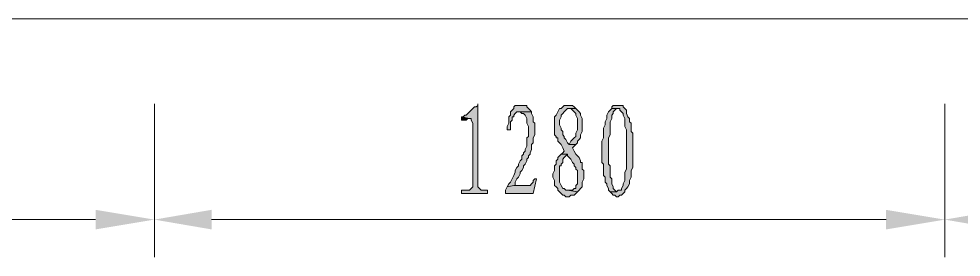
# Model space of a CAD drawing. Header units: millimetres. Extents: x 24 to 410, y 10 to 282.
# Drawn here: x 152.19 to 176.61, y 172.13 to 178.31 of the extents above; entities that cross this region are included whole.
import ezdxf

# ---------------------------------------------------------------- set-up
doc = ezdxf.new("R2010")
doc.units = ezdxf.units.MM

msp = doc.modelspace()

# ---------------------------------------------------------------- hatches: boundary and pattern name
h = msp.add_hatch(color=256)
h.dxf.hatch_style = 2
h.paths.add_polyline_path([(164.084, 176.106667), (164.084, 176.064333), (164.041667, 176.022), (163.999333, 176.022), (163.957, 175.979667), (163.914667, 175.937333), (163.872333, 175.895), (163.83, 175.852667), (163.787667, 175.810333), (163.745333, 175.810333), (163.703, 175.768), (163.660667, 175.768), (163.872333, 175.725667), (163.914667, 175.725667), (163.914667, 175.683333), (163.957, 175.598667), (163.957, 173.947667), (163.914667, 173.905333), (163.872333, 173.863), (163.660667, 173.863), (163.660667, 173.778333), (164.338, 173.778333), (164.338, 173.863), (164.168667, 173.863), (164.126333, 173.905333), (164.084, 173.947667)])
h = msp.add_hatch(color=256)
h.dxf.hatch_style = 2
h.paths.add_polyline_path([(165.227, 176.064333), (165.057667, 176.064333), (165.015333, 176.022), (165.015333, 175.979667), (164.973, 175.937333), (164.930667, 175.895), (164.930667, 175.810333), (164.888333, 175.768), (164.888333, 175.598667), (164.846, 175.514), (164.846, 175.429333), (164.930667, 175.429333), (164.930667, 175.641), (164.973, 175.683333), (164.973, 175.768), (165.015333, 175.768), (165.015333, 175.810333), (165.057667, 175.852667), (165.1, 175.895), (165.184667, 175.895), (165.481, 175.895), (165.438667, 175.937333), (165.396333, 175.979667), (165.354, 176.022), (165.354, 176.064333), (165.311667, 176.064333)])
h = msp.add_hatch(color=256)
h.dxf.hatch_style = 2
h.paths.add_polyline_path([(165.481, 175.895), (165.184667, 175.895), (165.227, 175.852667), (165.269333, 175.852667), (165.311667, 175.810333), (165.354, 175.725667), (165.354, 175.598667), (165.396333, 175.514), (165.396333, 175.26), (165.354, 175.217667), (165.354, 175.006), (165.311667, 174.921333), (165.311667, 174.879), (165.269333, 174.836667), (165.269333, 174.794333), (165.227, 174.752), (165.227, 174.709667), (165.227, 174.667333), (165.184667, 174.625), (165.142333, 174.540333), (165.142333, 174.498), (165.1, 174.455667), (165.057667, 174.371), (165.057667, 174.328667), (165.015333, 174.244), (164.973, 174.159333), (164.930667, 174.074667), (164.888333, 174.032333), (164.846, 173.947667), (165.015333, 173.99), (165.057667, 173.99), (165.057667, 174.074667), (165.1, 174.159333), (165.142333, 174.201667), (165.184667, 174.286333), (165.184667, 174.328667), (165.227, 174.371), (165.269333, 174.455667), (165.269333, 174.498), (165.311667, 174.540333), (165.354, 174.625), (165.354, 174.667333), (165.396333, 174.709667), (165.396333, 174.752), (165.438667, 174.794333), (165.438667, 174.836667), (165.481, 174.921333), (165.481, 175.048333), (165.523333, 175.090667), (165.523333, 175.217667), (165.565667, 175.302333), (165.565667, 175.598667), (165.523333, 175.641), (165.523333, 175.768), (165.481, 175.852667)])
h = msp.add_hatch(color=256)
h.dxf.hatch_style = 2
h.paths.add_polyline_path([(166.454667, 176.064333), (166.327667, 176.064333), (166.285333, 176.022), (166.243, 175.979667), (166.200667, 175.979667), (166.158333, 175.895), (166.116, 175.810333), (166.073667, 175.768), (166.073667, 175.302333), (166.116, 175.26), (166.116, 175.217667), (166.158333, 175.217667), (166.158333, 175.133), (166.200667, 175.090667), (166.243, 175.048333), (166.285333, 174.963667), (166.327667, 174.879), (166.285333, 174.836667), (166.243, 174.794333), (166.412333, 174.794333), (166.412333, 174.752), (166.454667, 174.709667), (166.497, 174.667333), (166.539333, 174.582667), (166.581667, 174.540333), (166.581667, 174.498), (166.624, 174.455667), (166.624, 174.413333), (166.666333, 174.371), (166.666333, 174.032333), (166.624, 173.99), (166.624, 173.905333), (166.581667, 173.905333), (166.539333, 173.863), (166.412333, 173.863), (166.666333, 173.820667), (166.708667, 173.863), (166.751, 173.905333), (166.793333, 173.947667), (166.793333, 174.074667), (166.835667, 174.159333), (166.835667, 174.371), (166.793333, 174.413333), (166.793333, 174.582667), (166.751, 174.582667), (166.751, 174.625), (166.708667, 174.709667), (166.666333, 174.752), (166.624, 174.794333), (166.581667, 174.879), (166.539333, 174.963667), (166.581667, 175.006), (166.624, 175.048333), (166.454667, 175.048333), (166.412333, 175.090667), (166.37, 175.175333), (166.327667, 175.217667), (166.327667, 175.26), (166.285333, 175.302333), (166.285333, 175.387), (166.243, 175.429333), (166.243, 175.471667), (166.200667, 175.556333), (166.200667, 175.683333), (166.243, 175.768), (166.243, 175.810333), (166.285333, 175.852667), (166.327667, 175.895), (166.37, 175.937333), (166.412333, 175.979667), (166.624, 175.979667), (166.581667, 176.022), (166.539333, 176.064333)])
h = msp.add_hatch(color=256)
h.dxf.hatch_style = 2
h.paths.add_polyline_path([(166.624, 175.979667), (166.454667, 175.979667), (166.497, 175.979667), (166.539333, 175.937333), (166.581667, 175.895), (166.624, 175.852667), (166.624, 175.810333), (166.666333, 175.725667), (166.666333, 175.429333), (166.624, 175.344667), (166.624, 175.26), (166.581667, 175.217667), (166.539333, 175.175333), (166.497, 175.133), (166.454667, 175.048333), (166.624, 175.048333), (166.666333, 175.090667), (166.666333, 175.133), (166.708667, 175.175333), (166.751, 175.217667), (166.751, 175.26), (166.751, 175.302333), (166.793333, 175.387), (166.793333, 175.725667), (166.751, 175.810333), (166.751, 175.852667), (166.708667, 175.895), (166.666333, 175.937333)])
h = msp.add_hatch(color=256)
h.dxf.hatch_style = 2
h.paths.add_polyline_path([(167.555333, 175.979667), (167.513, 175.937333), (167.470667, 175.895), (167.428333, 175.810333), (167.428333, 175.725667), (167.386, 175.641), (167.386, 175.556333), (167.343667, 175.471667), (167.343667, 175.217667), (167.301333, 175.133), (167.301333, 174.582667), (167.343667, 174.540333), (167.343667, 174.328667), (167.343667, 174.244), (167.386, 174.201667), (167.386, 174.074667), (167.428333, 174.032333), (167.428333, 173.99), (167.470667, 173.905333), (167.470667, 173.863), (167.513, 173.820667), (167.682333, 173.820667), (167.64, 173.863), (167.597667, 173.905333), (167.597667, 173.947667), (167.555333, 174.032333), (167.555333, 174.159333), (167.513, 174.201667), (167.513, 174.498), (167.470667, 174.540333), (167.470667, 175.217667), (167.513, 175.302333), (167.513, 175.641), (167.555333, 175.725667), (167.555333, 175.810333), (167.597667, 175.852667), (167.597667, 175.895), (167.64, 175.937333), (167.682333, 175.979667), (167.724667, 175.979667)])
h = msp.add_hatch(color=256)
h.dxf.hatch_style = 2
h.paths.add_polyline_path([(167.724667, 176.064333), (167.597667, 176.064333), (167.555333, 176.022), (167.555333, 175.979667), (167.724667, 175.979667), (167.767, 175.979667), (167.767, 175.937333), (167.809333, 175.895), (167.851667, 175.852667), (167.851667, 175.810333), (167.894, 175.725667), (167.894, 175.514), (167.936333, 175.429333), (167.936333, 174.879), (167.936333, 174.413333), (167.894, 174.328667), (167.894, 174.117), (167.851667, 174.032333), (167.851667, 173.99), (167.809333, 173.905333), (167.809333, 173.863), (167.767, 173.863), (167.724667, 173.863), (167.682333, 173.820667), (167.513, 173.820667), (167.555333, 173.778333), (167.597667, 173.736), (167.64, 173.736), (167.682333, 173.693667), (167.724667, 173.693667), (167.767, 173.736), (167.809333, 173.736), (167.851667, 173.778333), (167.894, 173.820667), (167.894, 173.863), (167.936333, 173.905333), (167.978667, 173.947667), (168.021, 174.032333), (168.021, 174.117), (168.063333, 174.201667), (168.063333, 174.371), (168.105667, 174.455667), (168.105667, 175.344667), (168.063333, 175.387), (168.063333, 175.598667), (168.021, 175.641), (168.021, 175.725667), (167.978667, 175.768), (167.936333, 175.852667), (167.936333, 175.937333), (167.894, 175.979667), (167.851667, 176.022), (167.851667, 176.064333), (167.809333, 176.064333)])
h = msp.add_hatch(color=256)
h.dxf.hatch_style = 2
h.paths.add_polyline_path([(163.660667, 175.768), (163.660667, 175.683333), (163.703, 175.683333), (163.787667, 175.683333), (163.83, 175.725667), (163.872333, 175.725667)])
h = msp.add_hatch(color=256)
h.dxf.hatch_style = 2
h.paths.add_polyline_path([(166.243, 174.794333), (166.200667, 174.752), (166.158333, 174.709667), (166.158333, 174.667333), (166.116, 174.625), (166.116, 174.540333), (166.073667, 174.498), (166.073667, 174.371), (166.031333, 174.286333), (166.031333, 174.201667), (166.073667, 174.117), (166.073667, 173.99), (166.116, 173.947667), (166.158333, 173.905333), (166.158333, 173.863), (166.200667, 173.820667), (166.243, 173.778333), (166.285333, 173.736), (166.327667, 173.736), (166.37, 173.693667), (166.454667, 173.693667), (166.497, 173.736), (166.581667, 173.736), (166.624, 173.778333), (166.666333, 173.820667), (166.412333, 173.863), (166.37, 173.863), (166.327667, 173.905333), (166.285333, 173.905333), (166.243, 173.99), (166.200667, 174.074667), (166.200667, 174.498), (166.243, 174.498), (166.243, 174.540333), (166.285333, 174.582667), (166.285333, 174.667333), (166.327667, 174.709667), (166.412333, 174.794333)])
h = msp.add_hatch(color=256)
h.dxf.hatch_style = 2
h.paths.add_polyline_path([(165.608, 174.159333), (165.565667, 174.159333), (165.523333, 174.117), (165.523333, 174.074667), (165.481, 174.032333), (165.438667, 173.99), (165.015333, 173.99), (164.846, 173.947667), (164.803667, 173.863), (164.803667, 173.778333), (165.523333, 173.778333)])
h = msp.add_hatch(color=256)
h.dxf.hatch_style = 2
h.paths.add_polyline_path([(154.178, 173.355), (154.178, 172.847), (155.702, 173.101)])
h = msp.add_hatch(color=256)
h.dxf.hatch_style = 2
h.paths.add_polyline_path([(157.183667, 173.355), (157.183667, 172.847), (155.702, 173.101)])
h = msp.add_hatch(color=256)
h.dxf.hatch_style = 2
h.paths.add_polyline_path([(174.667333, 173.355), (174.667333, 172.847), (176.191333, 173.101)])
h = msp.add_hatch(color=256)
h.dxf.hatch_style = 2
h.paths.add_polyline_path([(177.673, 173.355), (177.673, 172.847), (176.191333, 173.101)])

# ---------------------------------------------------------------- linework, layer by layer
at = {"lineweight": 0}
for points in [[(242.358333, 178.308), (146.939, 178.308)], [(155.702, 176.106667), (155.702, 172.127333)], [(155.702, 176.106667), (155.702, 172.127333)], [(176.191333, 176.106667), (176.191333, 172.127333)], [(176.191333, 176.106667), (176.191333, 172.127333)], [(154.178, 173.101), (104.394, 173.101)], [(174.667333, 173.101), (157.183667, 173.101)]]:
    msp.add_lwpolyline(points, dxfattribs=at)
for points in [[(164.084, 176.106667), (164.084, 176.064333), (164.041667, 176.022), (163.999333, 176.022), (163.957, 175.979667), (163.914667, 175.937333), (163.872333, 175.895), (163.83, 175.852667), (163.787667, 175.810333), (163.745333, 175.810333), (163.703, 175.768), (163.660667, 175.768), (163.872333, 175.725667), (163.914667, 175.725667), (163.914667, 175.683333), (163.957, 175.598667), (163.957, 173.947667), (163.914667, 173.905333), (163.872333, 173.863), (163.660667, 173.863), (163.660667, 173.778333), (164.338, 173.778333), (164.338, 173.863), (164.168667, 173.863), (164.126333, 173.905333), (164.084, 173.947667)], [(165.227, 176.064333), (165.057667, 176.064333), (165.015333, 176.022), (165.015333, 175.979667), (164.973, 175.937333), (164.930667, 175.895), (164.930667, 175.810333), (164.888333, 175.768), (164.888333, 175.598667), (164.846, 175.514), (164.846, 175.429333), (164.930667, 175.429333), (164.930667, 175.641), (164.973, 175.683333), (164.973, 175.768), (165.015333, 175.768), (165.015333, 175.810333), (165.057667, 175.852667), (165.1, 175.895), (165.184667, 175.895), (165.481, 175.895), (165.438667, 175.937333), (165.396333, 175.979667), (165.354, 176.022), (165.354, 176.064333), (165.311667, 176.064333)], [(165.481, 175.895), (165.184667, 175.895), (165.227, 175.852667), (165.269333, 175.852667), (165.311667, 175.810333), (165.354, 175.725667), (165.354, 175.598667), (165.396333, 175.514), (165.396333, 175.26), (165.354, 175.217667), (165.354, 175.006), (165.311667, 174.921333), (165.311667, 174.879), (165.269333, 174.836667), (165.269333, 174.794333), (165.227, 174.752), (165.227, 174.709667), (165.227, 174.667333), (165.184667, 174.625), (165.142333, 174.540333), (165.142333, 174.498), (165.1, 174.455667), (165.057667, 174.371), (165.057667, 174.328667), (165.015333, 174.244), (164.973, 174.159333), (164.930667, 174.074667), (164.888333, 174.032333), (164.846, 173.947667), (165.015333, 173.99), (165.057667, 173.99), (165.057667, 174.074667), (165.1, 174.159333), (165.142333, 174.201667), (165.184667, 174.286333), (165.184667, 174.328667), (165.227, 174.371), (165.269333, 174.455667), (165.269333, 174.498), (165.311667, 174.540333), (165.354, 174.625), (165.354, 174.667333), (165.396333, 174.709667), (165.396333, 174.752), (165.438667, 174.794333), (165.438667, 174.836667), (165.481, 174.921333), (165.481, 175.048333), (165.523333, 175.090667), (165.523333, 175.217667), (165.565667, 175.302333), (165.565667, 175.598667), (165.523333, 175.641), (165.523333, 175.768), (165.481, 175.852667)], [(166.454667, 176.064333), (166.327667, 176.064333), (166.285333, 176.022), (166.243, 175.979667), (166.200667, 175.979667), (166.158333, 175.895), (166.116, 175.810333), (166.073667, 175.768), (166.073667, 175.302333), (166.116, 175.26), (166.116, 175.217667), (166.158333, 175.217667), (166.158333, 175.133), (166.200667, 175.090667), (166.243, 175.048333), (166.285333, 174.963667), (166.327667, 174.879), (166.285333, 174.836667), (166.243, 174.794333), (166.412333, 174.794333), (166.412333, 174.752), (166.454667, 174.709667), (166.497, 174.667333), (166.539333, 174.582667), (166.581667, 174.540333), (166.581667, 174.498), (166.624, 174.455667), (166.624, 174.413333), (166.666333, 174.371), (166.666333, 174.032333), (166.624, 173.99), (166.624, 173.905333), (166.581667, 173.905333), (166.539333, 173.863), (166.412333, 173.863), (166.666333, 173.820667), (166.708667, 173.863), (166.751, 173.905333), (166.793333, 173.947667), (166.793333, 174.074667), (166.835667, 174.159333), (166.835667, 174.371), (166.793333, 174.413333), (166.793333, 174.582667), (166.751, 174.582667), (166.751, 174.625), (166.708667, 174.709667), (166.666333, 174.752), (166.624, 174.794333), (166.581667, 174.879), (166.539333, 174.963667), (166.581667, 175.006), (166.624, 175.048333), (166.454667, 175.048333), (166.412333, 175.090667), (166.37, 175.175333), (166.327667, 175.217667), (166.327667, 175.26), (166.285333, 175.302333), (166.285333, 175.387), (166.243, 175.429333), (166.243, 175.471667), (166.200667, 175.556333), (166.200667, 175.683333), (166.243, 175.768), (166.243, 175.810333), (166.285333, 175.852667), (166.327667, 175.895), (166.37, 175.937333), (166.412333, 175.979667), (166.624, 175.979667), (166.581667, 176.022), (166.539333, 176.064333)], [(166.624, 175.979667), (166.454667, 175.979667), (166.497, 175.979667), (166.539333, 175.937333), (166.581667, 175.895), (166.624, 175.852667), (166.624, 175.810333), (166.666333, 175.725667), (166.666333, 175.429333), (166.624, 175.344667), (166.624, 175.26), (166.581667, 175.217667), (166.539333, 175.175333), (166.497, 175.133), (166.454667, 175.048333), (166.624, 175.048333), (166.666333, 175.090667), (166.666333, 175.133), (166.708667, 175.175333), (166.751, 175.217667), (166.751, 175.26), (166.751, 175.302333), (166.793333, 175.387), (166.793333, 175.725667), (166.751, 175.810333), (166.751, 175.852667), (166.708667, 175.895), (166.666333, 175.937333)], [(167.555333, 175.979667), (167.513, 175.937333), (167.470667, 175.895), (167.428333, 175.810333), (167.428333, 175.725667), (167.386, 175.641), (167.386, 175.556333), (167.343667, 175.471667), (167.343667, 175.217667), (167.301333, 175.133), (167.301333, 174.582667), (167.343667, 174.540333), (167.343667, 174.328667), (167.343667, 174.244), (167.386, 174.201667), (167.386, 174.074667), (167.428333, 174.032333), (167.428333, 173.99), (167.470667, 173.905333), (167.470667, 173.863), (167.513, 173.820667), (167.682333, 173.820667), (167.64, 173.863), (167.597667, 173.905333), (167.597667, 173.947667), (167.555333, 174.032333), (167.555333, 174.159333), (167.513, 174.201667), (167.513, 174.498), (167.470667, 174.540333), (167.470667, 175.217667), (167.513, 175.302333), (167.513, 175.641), (167.555333, 175.725667), (167.555333, 175.810333), (167.597667, 175.852667), (167.597667, 175.895), (167.64, 175.937333), (167.682333, 175.979667), (167.724667, 175.979667)], [(167.724667, 176.064333), (167.597667, 176.064333), (167.555333, 176.022), (167.555333, 175.979667), (167.724667, 175.979667), (167.767, 175.979667), (167.767, 175.937333), (167.809333, 175.895), (167.851667, 175.852667), (167.851667, 175.810333), (167.894, 175.725667), (167.894, 175.514), (167.936333, 175.429333), (167.936333, 174.879), (167.936333, 174.413333), (167.894, 174.328667), (167.894, 174.117), (167.851667, 174.032333), (167.851667, 173.99), (167.809333, 173.905333), (167.809333, 173.863), (167.767, 173.863), (167.724667, 173.863), (167.682333, 173.820667), (167.513, 173.820667), (167.555333, 173.778333), (167.597667, 173.736), (167.64, 173.736), (167.682333, 173.693667), (167.724667, 173.693667), (167.767, 173.736), (167.809333, 173.736), (167.851667, 173.778333), (167.894, 173.820667), (167.894, 173.863), (167.936333, 173.905333), (167.978667, 173.947667), (168.021, 174.032333), (168.021, 174.117), (168.063333, 174.201667), (168.063333, 174.371), (168.105667, 174.455667), (168.105667, 175.344667), (168.063333, 175.387), (168.063333, 175.598667), (168.021, 175.641), (168.021, 175.725667), (167.978667, 175.768), (167.936333, 175.852667), (167.936333, 175.937333), (167.894, 175.979667), (167.851667, 176.022), (167.851667, 176.064333), (167.809333, 176.064333)], [(163.660667, 175.768), (163.660667, 175.683333), (163.703, 175.683333), (163.787667, 175.683333), (163.83, 175.725667), (163.872333, 175.725667)], [(166.243, 174.794333), (166.200667, 174.752), (166.158333, 174.709667), (166.158333, 174.667333), (166.116, 174.625), (166.116, 174.540333), (166.073667, 174.498), (166.073667, 174.371), (166.031333, 174.286333), (166.031333, 174.201667), (166.073667, 174.117), (166.073667, 173.99), (166.116, 173.947667), (166.158333, 173.905333), (166.158333, 173.863), (166.200667, 173.820667), (166.243, 173.778333), (166.285333, 173.736), (166.327667, 173.736), (166.37, 173.693667), (166.454667, 173.693667), (166.497, 173.736), (166.581667, 173.736), (166.624, 173.778333), (166.666333, 173.820667), (166.412333, 173.863), (166.37, 173.863), (166.327667, 173.905333), (166.285333, 173.905333), (166.243, 173.99), (166.200667, 174.074667), (166.200667, 174.498), (166.243, 174.498), (166.243, 174.540333), (166.285333, 174.582667), (166.285333, 174.667333), (166.327667, 174.709667), (166.412333, 174.794333)], [(165.608, 174.159333), (165.565667, 174.159333), (165.523333, 174.117), (165.523333, 174.074667), (165.481, 174.032333), (165.438667, 173.99), (165.015333, 173.99), (164.846, 173.947667), (164.803667, 173.863), (164.803667, 173.778333), (165.523333, 173.778333)]]:
    msp.add_lwpolyline(points, close=True, dxfattribs=at)

doc.saveas('drawing.dxf')
